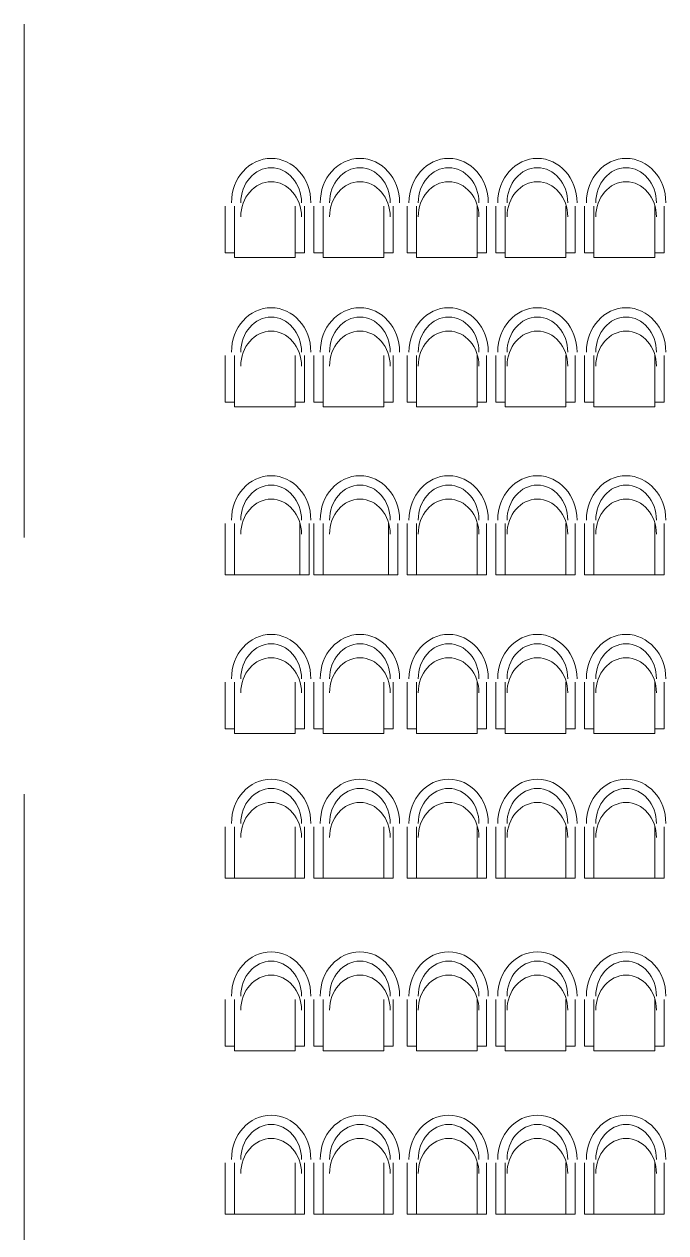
# Model space of a CAD drawing. Header units: inches. Extents: x 1969 to 240164, y 1364 to 46451.
# Drawn here: x 32163 to 32632, y 20074 to 20957 of the extents above; entities that cross this region are included whole.
import ezdxf

# ---------------------------------------------------------------- set-up
doc = ezdxf.new("R2010")
doc.units = ezdxf.units.IN
doc.header["$MEASUREMENT"] = 0
doc.layers.add('PDF_0', color=7, linetype='Continuous')

msp = doc.modelspace()

# ---------------------------------------------------------------- linework, layer by layer
at = {"layer": 'PDF_0', "lineweight": 0}
for points in [[(32163.48, 20956.81), (32163.48, 20581.85)], [(32310.05, 20823.87), (32310.05, 20789.78), (32316.87, 20789.78)], [(32361.18, 20823.87), (32361.18, 20786.37), (32316.87, 20786.37), (32316.87, 20823.87)], [(32368, 20823.87), (32368, 20789.78), (32361.18, 20789.78)], [(32374.82, 20823.87), (32374.82, 20789.78), (32381.63, 20789.78)], [(32425.95, 20823.87), (32425.95, 20786.37), (32381.63, 20786.37), (32381.63, 20823.87)], [(32432.76, 20823.87), (32432.76, 20789.78), (32425.95, 20789.78)], [(32442.99, 20823.87), (32442.99, 20789.78), (32449.81, 20789.78)], [(32494.12, 20823.87), (32494.12, 20786.37), (32449.81, 20786.37), (32449.81, 20823.87)], [(32500.94, 20823.87), (32500.94, 20789.78), (32494.12, 20789.78)], [(32507.76, 20823.87), (32507.76, 20789.78), (32514.57, 20789.78)], [(32558.89, 20823.87), (32558.89, 20786.37), (32514.57, 20786.37), (32514.57, 20823.87)], [(32565.7, 20823.87), (32565.7, 20789.78), (32558.89, 20789.78)], [(32572.52, 20823.87), (32572.52, 20789.78), (32579.34, 20789.78)], [(32623.65, 20823.87), (32623.65, 20786.37), (32579.34, 20786.37), (32579.34, 20823.87)], [(32630.47, 20823.87), (32630.47, 20789.78), (32623.65, 20789.78)], [(32310.05, 20714.79), (32310.05, 20680.7), (32316.87, 20680.7)], [(32361.18, 20714.79), (32361.18, 20677.3), (32316.87, 20677.3), (32316.87, 20714.79)], [(32368, 20714.79), (32368, 20680.7), (32361.18, 20680.7)], [(32374.82, 20714.79), (32374.82, 20680.7), (32381.63, 20680.7)], [(32425.95, 20714.79), (32425.95, 20677.3), (32381.63, 20677.3), (32381.63, 20714.79)], [(32432.76, 20714.79), (32432.76, 20680.7), (32425.95, 20680.7)], [(32442.99, 20714.79), (32442.99, 20680.7), (32449.81, 20680.7)], [(32494.12, 20714.79), (32494.12, 20677.3), (32449.81, 20677.3), (32449.81, 20714.79)], [(32500.94, 20714.79), (32500.94, 20680.7), (32494.12, 20680.7)], [(32507.76, 20714.79), (32507.76, 20680.7), (32514.57, 20680.7)], [(32558.89, 20714.79), (32558.89, 20677.3), (32514.57, 20677.3), (32514.57, 20714.79)], [(32565.7, 20714.79), (32565.7, 20680.7), (32558.89, 20680.7)], [(32572.52, 20714.79), (32572.52, 20680.7), (32579.34, 20680.7)], [(32623.65, 20714.79), (32623.65, 20677.3), (32579.34, 20677.3), (32579.34, 20714.79)], [(32630.47, 20714.79), (32630.47, 20680.7), (32623.65, 20680.7)], [(32310.05, 20592.08), (32310.05, 20554.58), (32316.87, 20554.58)], [(32316.87, 20592.08), (32316.87, 20554.58), (32364.59, 20554.58), (32364.59, 20592.08)], [(32371.41, 20592.08), (32371.41, 20554.58), (32364.59, 20554.58)], [(32374.82, 20592.08), (32374.82, 20554.58), (32381.63, 20554.58)], [(32381.63, 20592.08), (32381.63, 20554.58), (32429.36, 20554.58), (32429.36, 20592.08)], [(32436.17, 20592.08), (32436.17, 20554.58), (32429.36, 20554.58)], [(32442.99, 20592.08), (32442.99, 20554.58), (32449.81, 20554.58)], [(32449.81, 20592.08), (32449.81, 20554.58), (32494.12, 20554.58), (32494.12, 20592.08)], [(32500.94, 20592.08), (32500.94, 20554.58), (32494.12, 20554.58)], [(32507.76, 20592.08), (32507.76, 20554.58), (32514.57, 20554.58)], [(32514.57, 20592.08), (32514.57, 20554.58), (32558.89, 20554.58), (32558.89, 20592.08)], [(32565.7, 20592.08), (32565.7, 20554.58), (32558.89, 20554.58)], [(32572.52, 20592.08), (32572.52, 20554.58), (32579.34, 20554.58)], [(32579.34, 20592.08), (32579.34, 20554.58), (32623.65, 20554.58), (32623.65, 20592.08)], [(32630.47, 20592.08), (32630.47, 20554.58), (32623.65, 20554.58)], [(32163.48, 20394.37), (32163.48, 20019.41)], [(32310.05, 20370.51), (32310.05, 20333.02), (32316.87, 20333.02)], [(32361.18, 20370.51), (32361.18, 20333.02), (32316.87, 20333.02), (32316.87, 20370.51)], [(32368, 20370.51), (32368, 20333.02), (32361.18, 20333.02)], [(32374.82, 20370.51), (32374.82, 20333.02), (32381.63, 20333.02)], [(32425.95, 20370.51), (32425.95, 20333.02), (32381.63, 20333.02), (32381.63, 20370.51)], [(32432.76, 20370.51), (32432.76, 20333.02), (32425.95, 20333.02)], [(32442.99, 20370.51), (32442.99, 20333.02), (32449.81, 20333.02)], [(32494.12, 20370.51), (32494.12, 20333.02), (32449.81, 20333.02), (32449.81, 20370.51)], [(32500.94, 20370.51), (32500.94, 20333.02), (32494.12, 20333.02)], [(32507.76, 20370.51), (32507.76, 20333.02), (32514.57, 20333.02)], [(32558.89, 20370.51), (32558.89, 20333.02), (32514.57, 20333.02), (32514.57, 20370.51)], [(32565.7, 20370.51), (32565.7, 20333.02), (32558.89, 20333.02)], [(32572.52, 20370.51), (32572.52, 20333.02), (32579.34, 20333.02)], [(32623.65, 20370.51), (32623.65, 20333.02), (32579.34, 20333.02), (32579.34, 20370.51)], [(32630.47, 20370.51), (32630.47, 20333.02), (32623.65, 20333.02)], [(32310.05, 20244.39), (32310.05, 20210.3), (32316.87, 20210.3)], [(32361.18, 20244.39), (32361.18, 20206.89), (32316.87, 20206.89), (32316.87, 20244.39)], [(32368, 20244.39), (32368, 20210.3), (32361.18, 20210.3)], [(32374.82, 20244.39), (32374.82, 20210.3), (32381.63, 20210.3)], [(32425.95, 20244.39), (32425.95, 20206.89), (32381.63, 20206.89), (32381.63, 20244.39)], [(32432.76, 20244.39), (32432.76, 20210.3), (32425.95, 20210.3)], [(32442.99, 20244.39), (32442.99, 20210.3), (32449.81, 20210.3)], [(32494.12, 20244.39), (32494.12, 20206.89), (32449.81, 20206.89), (32449.81, 20244.39)], [(32500.94, 20244.39), (32500.94, 20210.3), (32494.12, 20210.3)], [(32507.76, 20244.39), (32507.76, 20210.3), (32514.57, 20210.3)], [(32558.89, 20244.39), (32558.89, 20206.89), (32514.57, 20206.89), (32514.57, 20244.39)], [(32565.7, 20244.39), (32565.7, 20210.3), (32558.89, 20210.3)], [(32572.52, 20244.39), (32572.52, 20210.3), (32579.34, 20210.3)], [(32623.65, 20244.39), (32623.65, 20206.89), (32579.34, 20206.89), (32579.34, 20244.39)], [(32630.47, 20244.39), (32630.47, 20210.3), (32623.65, 20210.3)], [(32310.05, 20125.08), (32310.05, 20087.59), (32316.87, 20087.59)], [(32361.18, 20125.08), (32361.18, 20087.59), (32316.87, 20087.59), (32316.87, 20125.08)], [(32368, 20125.08), (32368, 20087.59), (32361.18, 20087.59)], [(32374.82, 20125.08), (32374.82, 20087.59), (32381.63, 20087.59)], [(32425.95, 20125.08), (32425.95, 20087.59), (32381.63, 20087.59), (32381.63, 20125.08)], [(32432.76, 20125.08), (32432.76, 20087.59), (32425.95, 20087.59)], [(32442.99, 20125.08), (32442.99, 20087.59), (32449.81, 20087.59)], [(32494.12, 20125.08), (32494.12, 20087.59), (32449.81, 20087.59), (32449.81, 20125.08)], [(32500.94, 20125.08), (32500.94, 20087.59), (32494.12, 20087.59)], [(32507.76, 20125.08), (32507.76, 20087.59), (32514.57, 20087.59)], [(32558.89, 20125.08), (32558.89, 20087.59), (32514.57, 20087.59), (32514.57, 20125.08)], [(32565.7, 20125.08), (32565.7, 20087.59), (32558.89, 20087.59)], [(32572.52, 20125.08), (32572.52, 20087.59), (32579.34, 20087.59)], [(32623.65, 20125.08), (32623.65, 20087.59), (32579.34, 20087.59), (32579.34, 20125.08)], [(32630.47, 20125.08), (32630.47, 20087.59), (32623.65, 20087.59)]]:
    msp.add_lwpolyline(points, dxfattribs=at)
for points in [[(32316.87, 20442.09), (32310.05, 20442.09), (32310.05, 20476.18), (32310.05, 20442.09)], [(32361.18, 20438.69), (32361.18, 20476.18), (32361.18, 20438.69), (32316.87, 20438.69), (32316.87, 20476.18), (32316.87, 20438.69)], [(32368, 20442.09), (32368, 20476.18), (32368, 20442.09), (32361.18, 20442.09)], [(32381.63, 20442.09), (32374.82, 20442.09), (32374.82, 20476.18), (32374.82, 20442.09)], [(32425.95, 20438.69), (32425.95, 20476.18), (32425.95, 20438.69), (32381.63, 20438.69), (32381.63, 20476.18), (32381.63, 20438.69)], [(32432.76, 20442.09), (32432.76, 20476.18), (32432.76, 20442.09), (32425.95, 20442.09)], [(32449.81, 20442.09), (32442.99, 20442.09), (32442.99, 20476.18), (32442.99, 20442.09)], [(32494.12, 20438.69), (32494.12, 20476.18), (32494.12, 20438.69), (32449.81, 20438.69), (32449.81, 20476.18), (32449.81, 20438.69)], [(32500.94, 20442.09), (32500.94, 20476.18), (32500.94, 20442.09), (32494.12, 20442.09)], [(32514.57, 20442.09), (32507.76, 20442.09), (32507.76, 20476.18), (32507.76, 20442.09)], [(32558.89, 20438.69), (32558.89, 20476.18), (32558.89, 20438.69), (32514.57, 20438.69), (32514.57, 20476.18), (32514.57, 20438.69)], [(32565.7, 20442.09), (32565.7, 20476.18), (32565.7, 20442.09), (32558.89, 20442.09)], [(32579.34, 20442.09), (32572.52, 20442.09), (32572.52, 20476.18), (32572.52, 20442.09)], [(32623.65, 20438.69), (32623.65, 20476.18), (32623.65, 20438.69), (32579.34, 20438.69), (32579.34, 20476.18), (32579.34, 20438.69)], [(32630.47, 20442.09), (32630.47, 20476.18), (32630.47, 20442.09), (32623.65, 20442.09)]]:
    msp.add_lwpolyline(points, close=True, dxfattribs=at)
for points in [[(32343.73, 20858.75), (32327.73, 20858.75), (32314.76, 20844.25), (32314.76, 20826.37)], [(32372.71, 20826.37), (32372.71, 20844.25), (32359.73, 20858.75), (32343.73, 20858.75)], [(32408.5, 20858.75), (32392.5, 20858.75), (32379.53, 20844.25), (32379.53, 20826.37)], [(32437.47, 20826.37), (32437.47, 20844.25), (32424.5, 20858.75), (32408.5, 20858.75)], [(32473.27, 20858.75), (32457.27, 20858.75), (32444.3, 20844.25), (32444.3, 20826.37)], [(32502.24, 20826.37), (32502.24, 20844.25), (32489.27, 20858.75), (32473.27, 20858.75)], [(32538.04, 20858.75), (32522.04, 20858.75), (32509.06, 20844.25), (32509.06, 20826.37)], [(32567.01, 20826.37), (32567.01, 20844.25), (32554.04, 20858.75), (32538.04, 20858.75)], [(32602.8, 20858.75), (32586.8, 20858.75), (32573.83, 20844.25), (32573.83, 20826.37)], [(32631.78, 20826.37), (32631.78, 20844.25), (32618.81, 20858.75), (32602.8, 20858.75)], [(32343.73, 20851.93), (32331.5, 20851.93), (32321.58, 20840.49), (32321.58, 20826.37)], [(32365.89, 20826.37), (32365.89, 20840.49), (32355.97, 20851.93), (32343.73, 20851.93)], [(32408.5, 20851.93), (32396.26, 20851.93), (32386.34, 20840.49), (32386.34, 20826.37)], [(32430.66, 20826.37), (32430.66, 20840.49), (32420.74, 20851.93), (32408.5, 20851.93)], [(32473.27, 20851.93), (32461.03, 20851.93), (32451.11, 20840.49), (32451.11, 20826.37)], [(32495.43, 20826.37), (32495.43, 20840.49), (32485.51, 20851.93), (32473.27, 20851.93)], [(32538.04, 20851.93), (32525.8, 20851.93), (32515.88, 20840.49), (32515.88, 20826.37)], [(32560.2, 20826.37), (32560.2, 20840.49), (32550.28, 20851.93), (32538.04, 20851.93)], [(32602.8, 20851.93), (32590.57, 20851.93), (32580.65, 20840.49), (32580.65, 20826.37)], [(32624.96, 20826.37), (32624.96, 20840.49), (32615.04, 20851.93), (32602.8, 20851.93)], [(32343.73, 20841.71), (32331.5, 20841.71), (32321.58, 20830.26), (32321.58, 20816.14)], [(32365.89, 20816.14), (32365.89, 20830.26), (32355.97, 20841.71), (32343.73, 20841.71)], [(32408.5, 20841.71), (32396.26, 20841.71), (32386.34, 20830.26), (32386.34, 20816.14)], [(32430.66, 20816.14), (32430.66, 20830.26), (32420.74, 20841.71), (32408.5, 20841.71)], [(32473.27, 20841.71), (32461.03, 20841.71), (32451.11, 20830.26), (32451.11, 20816.14)], [(32495.43, 20816.14), (32495.43, 20830.26), (32485.51, 20841.71), (32473.27, 20841.71)], [(32538.04, 20841.71), (32525.8, 20841.71), (32515.88, 20830.26), (32515.88, 20816.14)], [(32560.2, 20816.14), (32560.2, 20830.26), (32550.28, 20841.71), (32538.04, 20841.71)], [(32602.8, 20841.71), (32590.57, 20841.71), (32580.65, 20830.26), (32580.65, 20816.14)], [(32624.96, 20816.14), (32624.96, 20830.26), (32615.04, 20841.71), (32602.8, 20841.71)], [(32343.73, 20749.67), (32327.73, 20749.67), (32314.76, 20735.17), (32314.76, 20717.28)], [(32372.71, 20717.28), (32372.71, 20735.17), (32359.73, 20749.67), (32343.73, 20749.67)], [(32408.5, 20749.67), (32392.5, 20749.67), (32379.53, 20735.17), (32379.53, 20717.28)], [(32437.47, 20717.28), (32437.47, 20735.17), (32424.5, 20749.67), (32408.5, 20749.67)], [(32473.27, 20749.67), (32457.27, 20749.67), (32444.3, 20735.17), (32444.3, 20717.28)], [(32502.24, 20717.28), (32502.24, 20735.17), (32489.27, 20749.67), (32473.27, 20749.67)], [(32538.04, 20749.67), (32522.04, 20749.67), (32509.06, 20735.17), (32509.06, 20717.28)], [(32567.01, 20717.28), (32567.01, 20735.17), (32554.04, 20749.67), (32538.04, 20749.67)], [(32602.8, 20749.67), (32586.8, 20749.67), (32573.83, 20735.17), (32573.83, 20717.28)], [(32631.78, 20717.28), (32631.78, 20735.17), (32618.81, 20749.67), (32602.8, 20749.67)], [(32343.73, 20742.85), (32331.5, 20742.85), (32321.58, 20731.4), (32321.58, 20717.28)], [(32365.89, 20717.28), (32365.89, 20731.4), (32355.97, 20742.85), (32343.73, 20742.85)], [(32408.5, 20742.85), (32396.26, 20742.85), (32386.34, 20731.4), (32386.34, 20717.28)], [(32430.66, 20717.28), (32430.66, 20731.4), (32420.74, 20742.85), (32408.5, 20742.85)], [(32473.27, 20742.85), (32461.03, 20742.85), (32451.11, 20731.4), (32451.11, 20717.28)], [(32495.43, 20717.28), (32495.43, 20731.4), (32485.51, 20742.85), (32473.27, 20742.85)], [(32538.04, 20742.85), (32525.8, 20742.85), (32515.88, 20731.4), (32515.88, 20717.28)], [(32560.2, 20717.28), (32560.2, 20731.4), (32550.28, 20742.85), (32538.04, 20742.85)], [(32602.8, 20742.85), (32590.57, 20742.85), (32580.65, 20731.4), (32580.65, 20717.28)], [(32624.96, 20717.28), (32624.96, 20731.4), (32615.04, 20742.85), (32602.8, 20742.85)], [(32343.73, 20732.62), (32331.5, 20732.62), (32321.58, 20721.18), (32321.58, 20707.06)], [(32365.89, 20707.06), (32365.89, 20721.18), (32355.97, 20732.62), (32343.73, 20732.62)], [(32408.5, 20732.62), (32396.26, 20732.62), (32386.34, 20721.18), (32386.34, 20707.06)], [(32430.66, 20707.06), (32430.66, 20721.18), (32420.74, 20732.62), (32408.5, 20732.62)], [(32473.27, 20732.62), (32461.03, 20732.62), (32451.11, 20721.18), (32451.11, 20707.06)], [(32495.43, 20707.06), (32495.43, 20721.18), (32485.51, 20732.62), (32473.27, 20732.62)], [(32538.04, 20732.62), (32525.8, 20732.62), (32515.88, 20721.18), (32515.88, 20707.06)], [(32560.2, 20707.06), (32560.2, 20721.18), (32550.28, 20732.62), (32538.04, 20732.62)], [(32602.8, 20732.62), (32590.57, 20732.62), (32580.65, 20721.18), (32580.65, 20707.06)], [(32624.96, 20707.06), (32624.96, 20721.18), (32615.04, 20732.62), (32602.8, 20732.62)], [(32343.73, 20626.95), (32327.73, 20626.95), (32314.76, 20612.45), (32314.76, 20594.56)], [(32372.71, 20594.56), (32372.71, 20612.45), (32359.73, 20626.95), (32343.73, 20626.95)], [(32408.5, 20626.95), (32392.5, 20626.95), (32379.53, 20612.45), (32379.53, 20594.56)], [(32437.47, 20594.56), (32437.47, 20612.45), (32424.5, 20626.95), (32408.5, 20626.95)], [(32473.27, 20626.95), (32457.27, 20626.95), (32444.3, 20612.45), (32444.3, 20594.56)], [(32502.24, 20594.56), (32502.24, 20612.45), (32489.27, 20626.95), (32473.27, 20626.95)], [(32538.04, 20626.95), (32522.04, 20626.95), (32509.06, 20612.45), (32509.06, 20594.56)], [(32567.01, 20594.56), (32567.01, 20612.45), (32554.04, 20626.95), (32538.04, 20626.95)], [(32602.8, 20626.95), (32586.8, 20626.95), (32573.83, 20612.45), (32573.83, 20594.56)], [(32631.78, 20594.56), (32631.78, 20612.45), (32618.81, 20626.95), (32602.8, 20626.95)], [(32343.73, 20620.13), (32331.5, 20620.13), (32321.58, 20608.68), (32321.58, 20594.56)], [(32365.89, 20594.56), (32365.89, 20608.68), (32355.97, 20620.13), (32343.73, 20620.13)], [(32408.5, 20620.13), (32396.26, 20620.13), (32386.34, 20608.68), (32386.34, 20594.56)], [(32430.66, 20594.56), (32430.66, 20608.68), (32420.74, 20620.13), (32408.5, 20620.13)], [(32473.27, 20620.13), (32461.03, 20620.13), (32451.11, 20608.68), (32451.11, 20594.56)], [(32495.43, 20594.56), (32495.43, 20608.68), (32485.51, 20620.13), (32473.27, 20620.13)], [(32538.04, 20620.13), (32525.8, 20620.13), (32515.88, 20608.68), (32515.88, 20594.56)], [(32560.2, 20594.56), (32560.2, 20608.68), (32550.28, 20620.13), (32538.04, 20620.13)], [(32602.8, 20620.13), (32590.57, 20620.13), (32580.65, 20608.68), (32580.65, 20594.56)], [(32624.96, 20594.56), (32624.96, 20608.68), (32615.04, 20620.13), (32602.8, 20620.13)], [(32343.73, 20609.9), (32331.5, 20609.9), (32321.58, 20598.46), (32321.58, 20584.34)], [(32365.89, 20584.34), (32365.89, 20598.46), (32355.97, 20609.9), (32343.73, 20609.9)], [(32408.5, 20609.9), (32396.26, 20609.9), (32386.34, 20598.46), (32386.34, 20584.34)], [(32430.66, 20584.34), (32430.66, 20598.46), (32420.74, 20609.9), (32408.5, 20609.9)], [(32473.27, 20609.9), (32461.03, 20609.9), (32451.11, 20598.46), (32451.11, 20584.34)], [(32495.43, 20584.34), (32495.43, 20598.46), (32485.51, 20609.9), (32473.27, 20609.9)], [(32538.04, 20609.9), (32525.8, 20609.9), (32515.88, 20598.46), (32515.88, 20584.34)], [(32560.2, 20584.34), (32560.2, 20598.46), (32550.28, 20609.9), (32538.04, 20609.9)], [(32602.8, 20609.9), (32590.57, 20609.9), (32580.65, 20598.46), (32580.65, 20584.34)], [(32624.96, 20584.34), (32624.96, 20598.46), (32615.04, 20609.9), (32602.8, 20609.9)], [(32343.73, 20511.05), (32327.73, 20511.05), (32314.76, 20496.55), (32314.76, 20478.66)], [(32343.73, 20511.05), (32327.73, 20511.05), (32314.76, 20496.55), (32314.76, 20478.66)], [(32372.71, 20478.66), (32372.71, 20496.55), (32359.73, 20511.05), (32343.73, 20511.05)], [(32372.71, 20478.66), (32372.71, 20496.55), (32359.73, 20511.05), (32343.73, 20511.05)], [(32408.5, 20511.05), (32392.5, 20511.05), (32379.53, 20496.55), (32379.53, 20478.66)], [(32408.5, 20511.05), (32392.5, 20511.05), (32379.53, 20496.55), (32379.53, 20478.66)], [(32437.47, 20478.66), (32437.47, 20496.55), (32424.5, 20511.05), (32408.5, 20511.05)], [(32437.47, 20478.66), (32437.47, 20496.55), (32424.5, 20511.05), (32408.5, 20511.05)], [(32473.27, 20511.05), (32457.27, 20511.05), (32444.3, 20496.55), (32444.3, 20478.66)], [(32473.27, 20511.05), (32457.27, 20511.05), (32444.3, 20496.55), (32444.3, 20478.66)], [(32502.24, 20478.66), (32502.24, 20496.55), (32489.27, 20511.05), (32473.27, 20511.05)], [(32502.24, 20478.66), (32502.24, 20496.55), (32489.27, 20511.05), (32473.27, 20511.05)], [(32538.04, 20511.05), (32522.04, 20511.05), (32509.06, 20496.55), (32509.06, 20478.66)], [(32538.04, 20511.05), (32522.04, 20511.05), (32509.06, 20496.55), (32509.06, 20478.66)], [(32567.01, 20478.66), (32567.01, 20496.55), (32554.04, 20511.05), (32538.04, 20511.05)], [(32567.01, 20478.66), (32567.01, 20496.55), (32554.04, 20511.05), (32538.04, 20511.05)], [(32602.8, 20511.05), (32586.8, 20511.05), (32573.83, 20496.55), (32573.83, 20478.66)], [(32602.8, 20511.05), (32586.8, 20511.05), (32573.83, 20496.55), (32573.83, 20478.66)], [(32631.78, 20478.66), (32631.78, 20496.55), (32618.81, 20511.05), (32602.8, 20511.05)], [(32631.78, 20478.66), (32631.78, 20496.55), (32618.81, 20511.05), (32602.8, 20511.05)], [(32343.73, 20504.23), (32331.5, 20504.23), (32321.58, 20492.78), (32321.58, 20478.66)], [(32343.73, 20504.23), (32331.5, 20504.23), (32321.58, 20492.78), (32321.58, 20478.66)], [(32365.89, 20478.66), (32365.89, 20492.78), (32355.97, 20504.23), (32343.73, 20504.23)], [(32365.89, 20478.66), (32365.89, 20492.78), (32355.97, 20504.23), (32343.73, 20504.23)], [(32408.5, 20504.23), (32396.26, 20504.23), (32386.34, 20492.78), (32386.34, 20478.66)], [(32408.5, 20504.23), (32396.26, 20504.23), (32386.34, 20492.78), (32386.34, 20478.66)], [(32430.66, 20478.66), (32430.66, 20492.78), (32420.74, 20504.23), (32408.5, 20504.23)], [(32430.66, 20478.66), (32430.66, 20492.78), (32420.74, 20504.23), (32408.5, 20504.23)], [(32473.27, 20504.23), (32461.03, 20504.23), (32451.11, 20492.78), (32451.11, 20478.66)], [(32473.27, 20504.23), (32461.03, 20504.23), (32451.11, 20492.78), (32451.11, 20478.66)], [(32495.43, 20478.66), (32495.43, 20492.78), (32485.51, 20504.23), (32473.27, 20504.23)], [(32495.43, 20478.66), (32495.43, 20492.78), (32485.51, 20504.23), (32473.27, 20504.23)], [(32538.04, 20504.23), (32525.8, 20504.23), (32515.88, 20492.78), (32515.88, 20478.66)], [(32538.04, 20504.23), (32525.8, 20504.23), (32515.88, 20492.78), (32515.88, 20478.66)], [(32560.2, 20478.66), (32560.2, 20492.78), (32550.28, 20504.23), (32538.04, 20504.23)], [(32560.2, 20478.66), (32560.2, 20492.78), (32550.28, 20504.23), (32538.04, 20504.23)], [(32602.8, 20504.23), (32590.57, 20504.23), (32580.65, 20492.78), (32580.65, 20478.66)], [(32602.8, 20504.23), (32590.57, 20504.23), (32580.65, 20492.78), (32580.65, 20478.66)], [(32624.96, 20478.66), (32624.96, 20492.78), (32615.04, 20504.23), (32602.8, 20504.23)], [(32624.96, 20478.66), (32624.96, 20492.78), (32615.04, 20504.23), (32602.8, 20504.23)], [(32343.73, 20494), (32331.5, 20494), (32321.58, 20482.56), (32321.58, 20468.44)], [(32343.73, 20494), (32331.5, 20494), (32321.58, 20482.56), (32321.58, 20468.44)], [(32365.89, 20468.44), (32365.89, 20482.56), (32355.97, 20494), (32343.73, 20494)], [(32365.89, 20468.44), (32365.89, 20482.56), (32355.97, 20494), (32343.73, 20494)], [(32408.5, 20494), (32396.26, 20494), (32386.34, 20482.56), (32386.34, 20468.44)], [(32408.5, 20494), (32396.26, 20494), (32386.34, 20482.56), (32386.34, 20468.44)], [(32430.66, 20468.44), (32430.66, 20482.56), (32420.74, 20494), (32408.5, 20494)], [(32430.66, 20468.44), (32430.66, 20482.56), (32420.74, 20494), (32408.5, 20494)], [(32473.27, 20494), (32461.03, 20494), (32451.11, 20482.56), (32451.11, 20468.44)], [(32473.27, 20494), (32461.03, 20494), (32451.11, 20482.56), (32451.11, 20468.44)], [(32495.43, 20468.44), (32495.43, 20482.56), (32485.51, 20494), (32473.27, 20494)], [(32495.43, 20468.44), (32495.43, 20482.56), (32485.51, 20494), (32473.27, 20494)], [(32538.04, 20494), (32525.8, 20494), (32515.88, 20482.56), (32515.88, 20468.44)], [(32538.04, 20494), (32525.8, 20494), (32515.88, 20482.56), (32515.88, 20468.44)], [(32560.2, 20468.44), (32560.2, 20482.56), (32550.28, 20494), (32538.04, 20494)], [(32560.2, 20468.44), (32560.2, 20482.56), (32550.28, 20494), (32538.04, 20494)], [(32602.8, 20494), (32590.57, 20494), (32580.65, 20482.56), (32580.65, 20468.44)], [(32602.8, 20494), (32590.57, 20494), (32580.65, 20482.56), (32580.65, 20468.44)], [(32624.96, 20468.44), (32624.96, 20482.56), (32615.04, 20494), (32602.8, 20494)], [(32624.96, 20468.44), (32624.96, 20482.56), (32615.04, 20494), (32602.8, 20494)], [(32343.73, 20405.37), (32327.73, 20405.37), (32314.76, 20390.87), (32314.76, 20372.99)], [(32372.71, 20372.99), (32372.71, 20390.87), (32359.73, 20405.37), (32343.73, 20405.37)], [(32408.5, 20405.37), (32392.5, 20405.37), (32379.53, 20390.87), (32379.53, 20372.99)], [(32437.47, 20372.99), (32437.47, 20390.87), (32424.5, 20405.37), (32408.5, 20405.37)], [(32473.27, 20405.37), (32457.27, 20405.37), (32444.3, 20390.87), (32444.3, 20372.99)], [(32502.24, 20372.99), (32502.24, 20390.87), (32489.27, 20405.37), (32473.27, 20405.37)], [(32538.04, 20405.37), (32522.04, 20405.37), (32509.06, 20390.87), (32509.06, 20372.99)], [(32567.01, 20372.99), (32567.01, 20390.87), (32554.04, 20405.37), (32538.04, 20405.37)], [(32602.8, 20405.37), (32586.8, 20405.37), (32573.83, 20390.87), (32573.83, 20372.99)], [(32631.78, 20372.99), (32631.78, 20390.87), (32618.81, 20405.37), (32602.8, 20405.37)], [(32343.73, 20398.55), (32331.5, 20398.55), (32321.58, 20387.11), (32321.58, 20372.99)], [(32365.89, 20372.99), (32365.89, 20387.11), (32355.97, 20398.55), (32343.73, 20398.55)], [(32408.5, 20398.55), (32396.26, 20398.55), (32386.34, 20387.11), (32386.34, 20372.99)], [(32430.66, 20372.99), (32430.66, 20387.11), (32420.74, 20398.55), (32408.5, 20398.55)], [(32473.27, 20398.55), (32461.03, 20398.55), (32451.11, 20387.11), (32451.11, 20372.99)], [(32495.43, 20372.99), (32495.43, 20387.11), (32485.51, 20398.55), (32473.27, 20398.55)], [(32538.04, 20398.55), (32525.8, 20398.55), (32515.88, 20387.11), (32515.88, 20372.99)], [(32560.2, 20372.99), (32560.2, 20387.11), (32550.28, 20398.55), (32538.04, 20398.55)], [(32602.8, 20398.55), (32590.57, 20398.55), (32580.65, 20387.11), (32580.65, 20372.99)], [(32624.96, 20372.99), (32624.96, 20387.11), (32615.04, 20398.55), (32602.8, 20398.55)], [(32343.73, 20388.33), (32331.5, 20388.33), (32321.58, 20376.88), (32321.58, 20362.76)], [(32365.89, 20362.76), (32365.89, 20376.88), (32355.97, 20388.33), (32343.73, 20388.33)], [(32408.5, 20388.33), (32396.26, 20388.33), (32386.34, 20376.88), (32386.34, 20362.76)], [(32430.66, 20362.76), (32430.66, 20376.88), (32420.74, 20388.33), (32408.5, 20388.33)], [(32473.27, 20388.33), (32461.03, 20388.33), (32451.11, 20376.88), (32451.11, 20362.76)], [(32495.43, 20362.76), (32495.43, 20376.88), (32485.51, 20388.33), (32473.27, 20388.33)], [(32538.04, 20388.33), (32525.8, 20388.33), (32515.88, 20376.88), (32515.88, 20362.76)], [(32560.2, 20362.76), (32560.2, 20376.88), (32550.28, 20388.33), (32538.04, 20388.33)], [(32602.8, 20388.33), (32590.57, 20388.33), (32580.65, 20376.88), (32580.65, 20362.76)], [(32624.96, 20362.76), (32624.96, 20376.88), (32615.04, 20388.33), (32602.8, 20388.33)], [(32343.73, 20279.24), (32327.73, 20279.24), (32314.76, 20264.75), (32314.76, 20246.86)], [(32372.71, 20246.86), (32372.71, 20264.75), (32359.73, 20279.24), (32343.73, 20279.24)], [(32408.5, 20279.24), (32392.5, 20279.24), (32379.53, 20264.75), (32379.53, 20246.86)], [(32437.47, 20246.86), (32437.47, 20264.75), (32424.5, 20279.24), (32408.5, 20279.24)], [(32473.27, 20279.24), (32457.27, 20279.24), (32444.3, 20264.75), (32444.3, 20246.86)], [(32502.24, 20246.86), (32502.24, 20264.75), (32489.27, 20279.24), (32473.27, 20279.24)], [(32538.04, 20279.24), (32522.04, 20279.24), (32509.06, 20264.75), (32509.06, 20246.86)], [(32567.01, 20246.86), (32567.01, 20264.75), (32554.04, 20279.24), (32538.04, 20279.24)], [(32602.8, 20279.24), (32586.8, 20279.24), (32573.83, 20264.75), (32573.83, 20246.86)], [(32631.78, 20246.86), (32631.78, 20264.75), (32618.81, 20279.24), (32602.8, 20279.24)], [(32343.73, 20272.43), (32331.5, 20272.43), (32321.58, 20260.98), (32321.58, 20246.86)], [(32365.89, 20246.86), (32365.89, 20260.98), (32355.97, 20272.43), (32343.73, 20272.43)], [(32408.5, 20272.43), (32396.26, 20272.43), (32386.34, 20260.98), (32386.34, 20246.86)], [(32430.66, 20246.86), (32430.66, 20260.98), (32420.74, 20272.43), (32408.5, 20272.43)], [(32473.27, 20272.43), (32461.03, 20272.43), (32451.11, 20260.98), (32451.11, 20246.86)], [(32495.43, 20246.86), (32495.43, 20260.98), (32485.51, 20272.43), (32473.27, 20272.43)], [(32538.04, 20272.43), (32525.8, 20272.43), (32515.88, 20260.98), (32515.88, 20246.86)], [(32560.2, 20246.86), (32560.2, 20260.98), (32550.28, 20272.43), (32538.04, 20272.43)], [(32602.8, 20272.43), (32590.57, 20272.43), (32580.65, 20260.98), (32580.65, 20246.86)], [(32624.96, 20246.86), (32624.96, 20260.98), (32615.04, 20272.43), (32602.8, 20272.43)], [(32343.73, 20262.2), (32331.5, 20262.2), (32321.58, 20250.76), (32321.58, 20236.64)], [(32365.89, 20236.64), (32365.89, 20250.76), (32355.97, 20262.2), (32343.73, 20262.2)], [(32408.5, 20262.2), (32396.26, 20262.2), (32386.34, 20250.76), (32386.34, 20236.64)], [(32430.66, 20236.64), (32430.66, 20250.76), (32420.74, 20262.2), (32408.5, 20262.2)], [(32473.27, 20262.2), (32461.03, 20262.2), (32451.11, 20250.76), (32451.11, 20236.64)], [(32495.43, 20236.64), (32495.43, 20250.76), (32485.51, 20262.2), (32473.27, 20262.2)], [(32538.04, 20262.2), (32525.8, 20262.2), (32515.88, 20250.76), (32515.88, 20236.64)], [(32560.2, 20236.64), (32560.2, 20250.76), (32550.28, 20262.2), (32538.04, 20262.2)], [(32602.8, 20262.2), (32590.57, 20262.2), (32580.65, 20250.76), (32580.65, 20236.64)], [(32624.96, 20236.64), (32624.96, 20250.76), (32615.04, 20262.2), (32602.8, 20262.2)], [(32343.73, 20159.93), (32327.73, 20159.93), (32314.76, 20145.44), (32314.76, 20127.55)], [(32372.71, 20127.55), (32372.71, 20145.44), (32359.73, 20159.93), (32343.73, 20159.93)], [(32408.5, 20159.93), (32392.5, 20159.93), (32379.53, 20145.44), (32379.53, 20127.55)], [(32437.47, 20127.55), (32437.47, 20145.44), (32424.5, 20159.93), (32408.5, 20159.93)], [(32473.27, 20159.93), (32457.27, 20159.93), (32444.3, 20145.44), (32444.3, 20127.55)], [(32502.24, 20127.55), (32502.24, 20145.44), (32489.27, 20159.93), (32473.27, 20159.93)], [(32538.04, 20159.93), (32522.04, 20159.93), (32509.06, 20145.44), (32509.06, 20127.55)], [(32567.01, 20127.55), (32567.01, 20145.44), (32554.04, 20159.93), (32538.04, 20159.93)], [(32602.8, 20159.93), (32586.8, 20159.93), (32573.83, 20145.44), (32573.83, 20127.55)], [(32631.78, 20127.55), (32631.78, 20145.44), (32618.81, 20159.93), (32602.8, 20159.93)], [(32343.73, 20153.12), (32331.5, 20153.12), (32321.58, 20141.67), (32321.58, 20127.55)], [(32365.89, 20127.55), (32365.89, 20141.67), (32355.97, 20153.12), (32343.73, 20153.12)], [(32408.5, 20153.12), (32396.26, 20153.12), (32386.34, 20141.67), (32386.34, 20127.55)], [(32430.66, 20127.55), (32430.66, 20141.67), (32420.74, 20153.12), (32408.5, 20153.12)], [(32473.27, 20153.12), (32461.03, 20153.12), (32451.11, 20141.67), (32451.11, 20127.55)], [(32495.43, 20127.55), (32495.43, 20141.67), (32485.51, 20153.12), (32473.27, 20153.12)], [(32538.04, 20153.12), (32525.8, 20153.12), (32515.88, 20141.67), (32515.88, 20127.55)], [(32560.2, 20127.55), (32560.2, 20141.67), (32550.28, 20153.12), (32538.04, 20153.12)], [(32602.8, 20153.12), (32590.57, 20153.12), (32580.65, 20141.67), (32580.65, 20127.55)], [(32624.96, 20127.55), (32624.96, 20141.67), (32615.04, 20153.12), (32602.8, 20153.12)], [(32343.73, 20142.89), (32331.5, 20142.89), (32321.58, 20131.45), (32321.58, 20117.33)], [(32365.89, 20117.33), (32365.89, 20131.45), (32355.97, 20142.89), (32343.73, 20142.89)], [(32408.5, 20142.89), (32396.26, 20142.89), (32386.34, 20131.45), (32386.34, 20117.33)], [(32430.66, 20117.33), (32430.66, 20131.45), (32420.74, 20142.89), (32408.5, 20142.89)], [(32473.27, 20142.89), (32461.03, 20142.89), (32451.11, 20131.45), (32451.11, 20117.33)], [(32495.43, 20117.33), (32495.43, 20131.45), (32485.51, 20142.89), (32473.27, 20142.89)], [(32538.04, 20142.89), (32525.8, 20142.89), (32515.88, 20131.45), (32515.88, 20117.33)], [(32560.2, 20117.33), (32560.2, 20131.45), (32550.28, 20142.89), (32538.04, 20142.89)], [(32602.8, 20142.89), (32590.57, 20142.89), (32580.65, 20131.45), (32580.65, 20117.33)], [(32624.96, 20117.33), (32624.96, 20131.45), (32615.04, 20142.89), (32602.8, 20142.89)]]:
    msp.add_open_spline(points, degree=3, dxfattribs=at)

doc.saveas('drawing.dxf')
